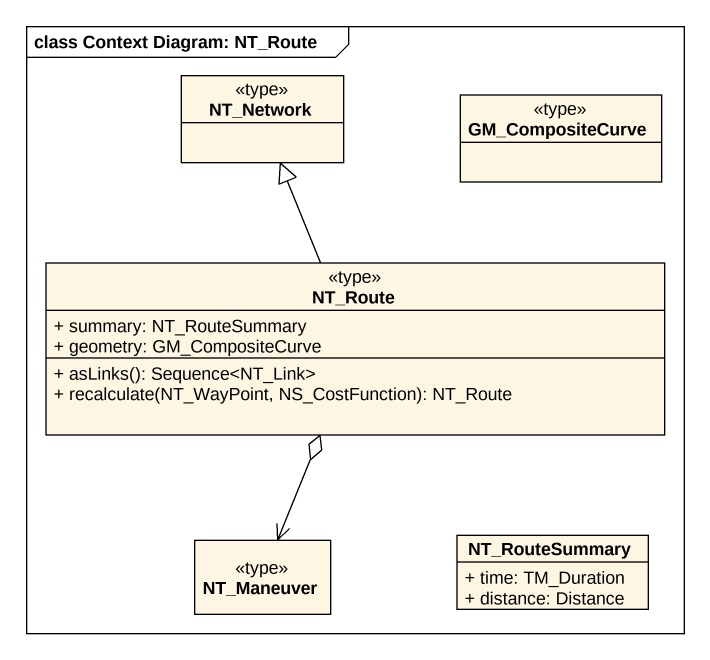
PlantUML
@startuml
mainframe class Context Diagram: NT_Route
hide circle
hide empty members
skinparam classAttributeIconSize 0
class NT_Network <<type>>
class GM_CompositeCurve <<type>>
class NT_Route <<type>> {
  + summary: NT_RouteSummary
  + geometry: GM_CompositeCurve
  + asLinks(): Sequence<NT_Link>
  + recalculate(NT_WayPoint, NS_CostFunction): NT_Route
}
class NT_Maneuver <<type>>
class NT_RouteSummary {
  + time: TM_Duration
  + distance: Distance
}
NT_Route -up-|> NT_Network
NT_Maneuver <-up-o NT_Route
@enduml
